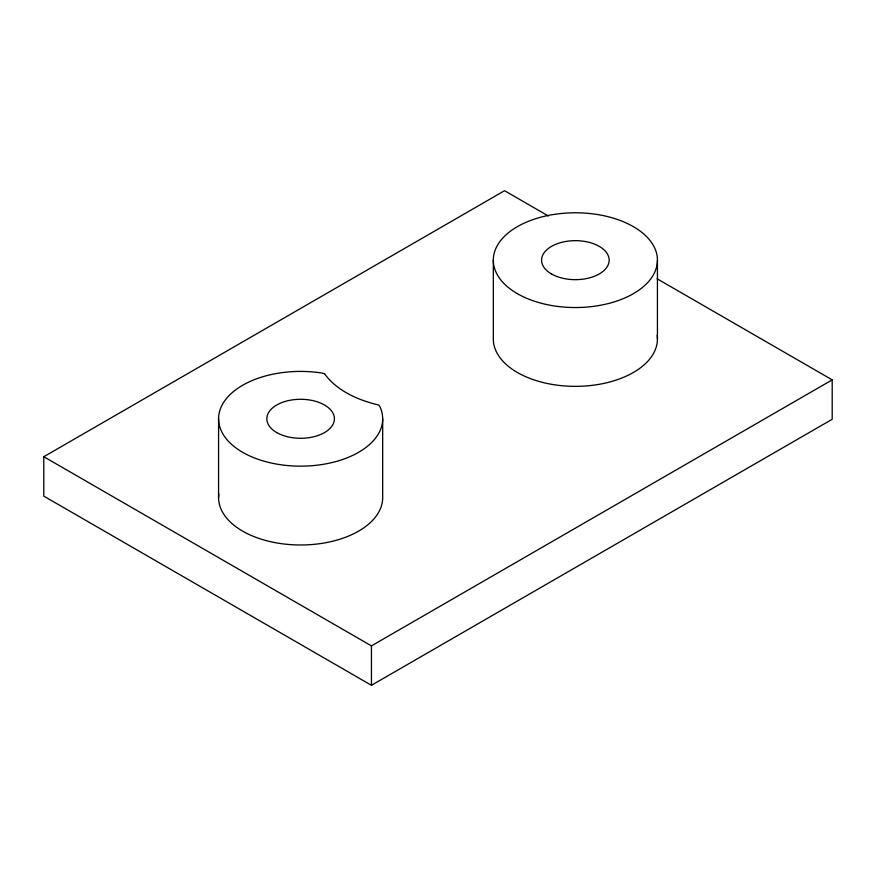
<?xml version="1.0" encoding="UTF-8"?>
<svg xmlns="http://www.w3.org/2000/svg" width="876" height="876" viewBox="0 0 876 876"><rect width="100%" height="100%" fill="white"/><g stroke="black" fill="none" stroke-linecap="round" stroke-linejoin="round"><path stroke-width="1.31" d="M657.142 278.798L832.2 379.866L832.2 419.275L371.446 685.295L43.8 496.134L43.8 456.725L504.554 190.705L548.321 215.978M43.8 456.725L371.446 645.886L832.2 379.866M657.427 260.161L657.427 338.979M493.319 260.161L493.319 338.979A82.048 47.37 0 0 0 578.587 386.316A82.048 47.37 0 0 0 657.175 335.278M382.681 418.783L382.681 497.612A82.048 47.37 0 0 1 297.413 544.949A82.048 47.37 0 0 1 218.825 493.9M371.446 645.886L371.446 685.295M218.573 418.783L218.573 497.612M324.427 373.636L321.864 373.023A82.048 47.37 0 0 0 218.891 414.655A82.048 47.37 0 0 0 307.783 465.977A82.048 47.37 0 0 0 379.888 406.53L378.826 405.051C358.437 400.255 336.986 391.014 324.427 373.636M276.739 432.58A33.792 19.502 0 0 0 333.263 423.831A33.792 19.502 0 0 0 291.883 399.949A33.792 19.502 0 0 0 276.739 432.58M551.486 273.958A33.792 19.502 0 0 0 608.01 265.209A33.792 19.502 0 0 0 566.63 241.327A33.792 19.502 0 0 0 551.486 273.958M517.355 293.657A82.048 47.37 0 0 0 654.635 272.425A82.048 47.37 0 0 0 554.136 214.401A82.048 47.37 0 0 0 517.355 293.657"/></g></svg>
